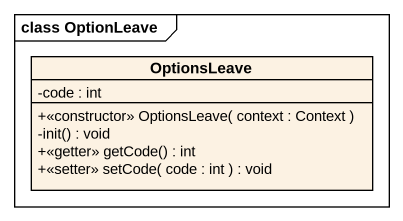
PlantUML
@startuml
mainframe class OptionLeave
hide circle
hide empty members
skinparam classAttributeIconSize 0
class OptionsLeave {
  -code : int
  +<<constructor>> OptionsLeave( context : Context )
  -init() : void
  +<<getter>> getCode() : int
  +<<setter>> setCode( code : int ) : void
}
@enduml
